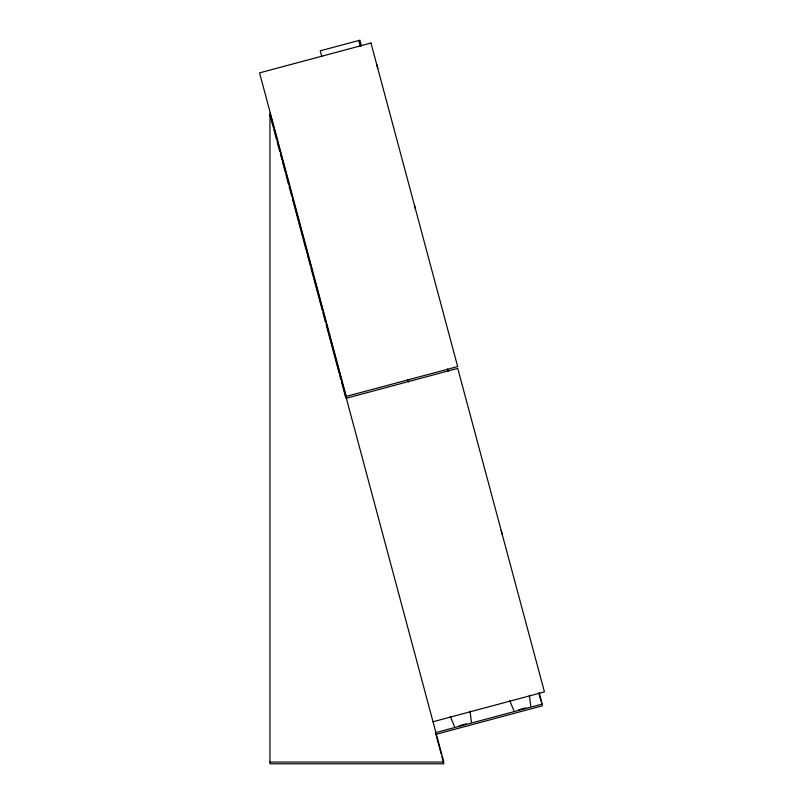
<?xml version="1.0" encoding="UTF-8"?>
<svg xmlns="http://www.w3.org/2000/svg" width="804" height="804" viewBox="0 0 804 804"><rect width="100%" height="100%" fill="white"/><g stroke="black" fill="none" stroke-linecap="round" stroke-linejoin="round"><path stroke-width="1.21" d="M346.333 398.231L457.747 368.373L544.439 691.902L433.024 721.751M459.275 725.731L466.33 723.841M518.64 709.821L525.695 707.932M435.889 732.575L542.228 704.083L539.152 692.596M435.889 734.333L542.228 705.842L541.615 703.55M269.953 762.041L443.818 762.041L269.953 113.153L269.953 763.8L443.818 763.8L441.868 756.524M509.656 700.525L513.856 710.535M450.28 716.434L454.481 726.444M376.684 64.34L377.81 68.551M414.422 205.171L415.547 209.392M501.193 530.519L502.319 534.73M539.152 694.354L540.991 701.249M361.458 45.918L359.921 40.2L320.253 50.833L321.791 56.551M447.617 368.976L448.23 371.267M358.715 40.522L360.242 46.25M407.95 379.609L408.563 381.9M269.953 114.922L273.199 127.042M273.852 129.474L276.455 139.172M277.099 141.605L279.702 151.303M280.355 153.725L281.973 159.795M282.626 162.217L285.229 171.925M285.872 174.347L288.475 184.046M289.128 186.478L291.721 196.176M292.375 198.608L306.997 253.18M307.651 255.612L310.254 265.31M310.897 267.742L322.273 310.183M322.927 312.615L325.519 322.314M326.173 324.746L339.177 373.257M339.821 375.679L340.796 379.317M341.449 381.749L345.67 397.518M435.366 732.263L441.215 754.102M529.394 695.239L530.761 706.002M470.028 711.148L471.395 721.912M370.976 43.034L259.561 72.883L346.253 396.412L457.667 366.564L370.976 43.034"/></g></svg>
